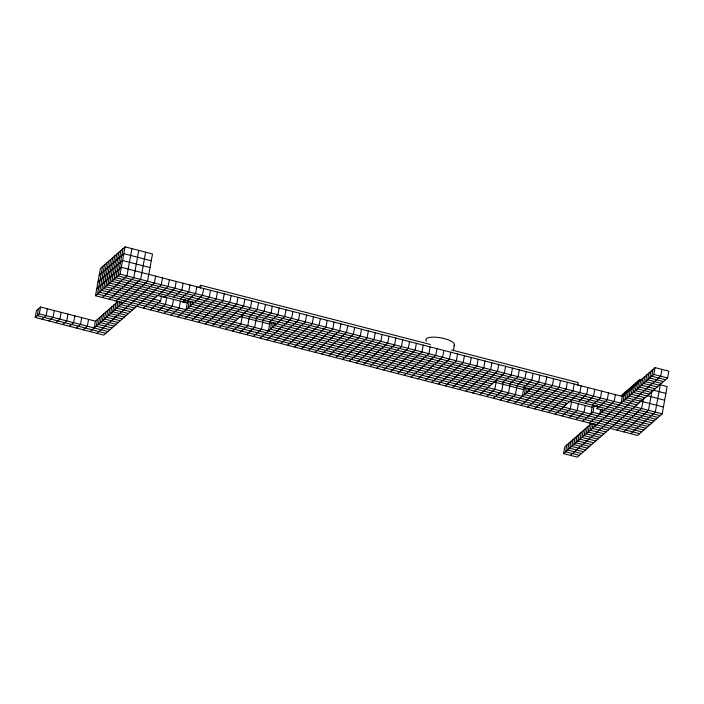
<?xml version="1.0" encoding="UTF-8"?>
<svg xmlns="http://www.w3.org/2000/svg" width="704" height="704" viewBox="0 0 704 704"><rect width="100%" height="100%" fill="white"/><g stroke="black" fill="none" stroke-linecap="round" stroke-linejoin="round"><path stroke-width="1.06" d="M162.501 277.922L161.26 284.733L103.822 335.113L35.2 317.434L36.441 310.614L40.542 307.014L95.436 321.165L118.008 301.374L116.767 308.185L130.486 311.722M38.491 308.818L37.25 315.63L105.873 333.318M35.2 317.434L39.301 313.834L40.542 307.014M47.406 308.783L46.165 315.603L42.064 319.202M54.27 310.552L53.029 317.372L48.928 320.962M61.125 312.321L59.893 319.141L55.783 322.731M67.989 314.09L66.748 320.91L62.647 324.5M74.853 315.858L73.612 322.67L69.511 326.269M81.717 317.627L80.476 324.438L76.375 328.038M88.572 319.396L87.34 326.207L83.23 329.806M630.705 433.655L655.318 412.069L660.282 384.798L667.137 386.566L662.182 413.838L637.569 435.424L95.471 295.715L100.426 268.453L125.048 246.858L152.495 253.933L147.541 281.204L90.094 331.575M102.476 266.649L97.522 293.92L639.619 433.629M104.526 264.854L99.572 292.116L641.67 431.825M94.195 327.976L95.436 321.165M106.586 263.05L101.631 290.321L643.72 430.03M97.486 319.361L96.254 326.181L109.974 329.718M108.636 261.254L103.682 288.517L645.77 428.226M99.537 317.566L98.305 324.377L112.024 327.914M110.686 259.45L105.732 286.722L160.626 300.872L161.506 295.997M101.596 315.762L100.355 322.582L114.074 326.119M112.737 257.655L107.782 284.918L155.813 297.299M103.646 313.966L102.406 320.786L116.125 324.315M114.787 255.86L109.833 283.122L164.727 297.273L174.988 288.27L176.229 281.459M105.697 312.162L104.456 318.982L118.184 322.52M116.838 254.056L111.883 281.327L653.981 421.036M107.747 310.367L106.506 317.187L120.234 320.725M118.888 252.261L113.934 279.523L656.031 419.232M109.798 308.572L108.557 315.383L122.285 318.921M120.938 250.457L115.984 277.728L658.082 417.437M111.848 306.768L110.607 313.588L124.335 317.126M122.998 248.662L118.043 275.924L660.132 415.633M113.898 304.973L112.666 311.784L126.386 315.322M95.471 295.715L120.094 274.129L125.048 246.858M115.949 303.169L114.717 309.989L128.436 313.526M119.698 301.523L118.818 306.39L132.537 309.927M121.396 301.664L120.868 304.586L134.596 308.123M131.912 248.626L126.949 275.898L102.335 297.484M138.767 250.395L133.813 277.666L109.199 299.253M145.631 252.164L140.677 279.435L116.054 301.022M155.637 276.153L154.405 282.973L96.958 333.344M169.365 279.69L168.124 286.502L143.502 308.097M166.672 297.616L165.44 304.436L157.23 311.634M173.536 299.385L172.295 306.205L164.094 313.403M183.084 283.228L181.852 290.039L173.642 297.238M180.4 301.154L179.159 307.974L170.958 315.172M183.014 302.553L183.374 300.608L184.738 299.411M184.712 302.702L185.249 299.781M185.566 302.773L186.094 299.851M189.948 284.997L188.707 291.808L180.506 299.006M186.023 309.742L187.792 300.001M191.013 301.277L190.124 306.143L238.154 318.525M192.711 301.426L192.174 304.348L240.214 316.721M196.812 286.766L195.571 293.577L187.37 300.775M200.279 288.235L200.807 285.314L430.443 344.494M203.676 288.534L202.435 295.346L177.813 316.941M210.531 290.303L209.299 297.114L184.677 318.71M217.395 292.072L216.154 298.883L191.541 320.478M224.259 293.841L223.018 300.652L198.405 322.247M231.123 295.61L229.882 302.421L205.26 324.016M237.978 297.37L236.746 304.19L212.124 325.785M244.842 299.138L243.602 305.958L218.988 327.554M242.686 314.151L240.918 323.893L232.707 331.082M251.706 300.907L250.466 307.727L225.852 329.314M249.374 316.897L247.782 325.662L239.571 332.851M258.57 302.676L257.33 309.496L249.119 316.694M256.414 317.689L254.646 327.43L246.435 334.62M265.434 304.445L264.194 311.265L255.983 318.463M263.094 320.434L261.501 329.199L253.299 336.389M272.29 306.214L271.058 313.034L262.847 320.232M268.365 330.959L270.134 321.226M273.354 322.494L272.466 327.369L492.052 383.953M275.053 322.643L274.516 325.565L494.102 382.158M279.154 307.982L277.913 314.802L269.711 322.001M286.018 309.751L284.777 316.571L260.163 338.158M292.882 311.52L291.641 318.34L267.018 339.926M299.737 313.289L298.505 320.109L273.882 341.695M306.601 315.058L305.36 321.878L280.746 343.464M313.465 316.826L312.224 323.646L287.61 345.233M320.329 318.595L319.088 325.415L294.466 347.002M327.184 320.364L325.952 327.184L301.33 348.77M334.048 322.133L332.807 328.953L308.194 350.539M340.912 323.902L339.671 330.722L315.058 352.308M347.776 325.67L346.535 332.49L321.913 354.077M354.64 327.439L353.399 334.25L328.777 355.846M361.495 329.208L360.263 336.019L335.641 357.614M368.359 330.977L367.118 337.788L342.505 359.383M375.223 332.746L373.982 339.557L349.36 361.152M382.087 334.514L380.846 341.326L356.224 362.921M388.942 336.283L387.71 343.094L363.088 364.69M395.806 338.052L394.566 344.863L369.952 366.458M402.67 339.821L401.43 346.632L376.816 368.227M409.534 341.59L408.294 348.401L383.671 369.996M416.39 343.358L415.158 350.17L390.535 371.765M423.254 345.127L422.013 351.938L397.399 373.534M430.118 346.887L428.877 353.707L404.263 375.302M436.982 348.656L435.741 355.476L411.118 377.062M443.837 350.425L442.605 357.245L417.982 378.831M450.701 352.194L449.46 359.014L424.846 380.6M453.341 350.891L454.485 344.599M457.565 353.962L456.324 360.782L431.71 382.369M464.429 355.731L463.188 362.551L438.566 384.138M471.293 357.5L470.052 364.32L445.43 385.906M478.148 359.269L476.916 366.089L452.294 387.675M485.012 361.038L483.771 367.858L459.158 389.444M491.876 362.806L490.635 369.626L466.022 391.213M498.74 364.575L497.499 371.395L472.877 392.982M496.575 379.588L494.806 389.321L486.605 396.519M505.595 366.344L504.363 373.164L479.741 394.75M503.263 382.325L501.67 391.09L493.469 398.288M512.459 368.113L511.218 374.933L503.017 382.122M510.303 383.126L508.534 392.858L500.324 400.057M519.323 369.882L518.082 376.702L509.881 383.891M516.991 385.862L515.398 394.627L507.188 401.826M526.187 371.65L524.946 378.47L516.736 385.66M522.254 396.396L524.031 386.663M527.243 387.93L526.363 392.797L567.53 403.41M528.942 388.08L528.414 391.002L569.58 401.614M533.042 373.419L531.81 380.239L523.6 387.429M539.906 375.188L538.666 382.008L514.052 403.594M546.77 376.957L545.53 383.768L520.916 405.363M553.634 378.726L552.394 385.537L527.771 407.132M560.498 380.494L559.258 387.306L534.635 408.901M567.354 382.263L566.122 389.074L541.499 410.67M565.831 403.26L565.479 405.205L524.313 394.601L525.545 387.781L523.494 389.585L494.085 381.999M574.218 384.032L572.977 390.843L548.363 412.438M571.534 401.958L570.293 408.778L562.082 415.976M621.016 403.225L622.248 396.405L655.072 367.62L668.8 371.158L667.559 377.978L577.298 457.142L563.57 453.605L564.81 446.785L591.474 423.394L590.242 430.214L603.962 433.752M566.861 444.99L565.62 451.801L579.348 455.338M577.685 385.502L578.213 382.58L451.704 349.976M568.911 443.186L567.67 450.006L581.398 453.543M570.962 441.39L569.721 448.202L583.449 451.739M581.082 385.801L579.841 392.612L555.218 414.207M578.389 403.726L577.157 410.546L568.946 417.745M573.012 439.586L571.78 446.406L585.499 449.944M575.062 437.791L573.83 444.611L587.55 448.14M577.122 435.987L575.881 442.807L589.6 446.345M579.172 434.192L577.931 441.012L591.65 444.55M587.946 387.57L586.705 394.381L578.494 401.579M585.253 405.495L584.012 412.315L575.81 419.514M581.222 432.397L579.982 439.208L593.71 442.746M583.273 430.593L582.032 437.413L595.76 440.95M585.323 428.798L584.082 435.609L597.81 439.146M587.374 426.994L586.133 433.814L599.861 437.351M594.801 389.338L593.569 396.15L585.358 403.348M590.876 414.084L592.117 407.264L594.167 405.469L598.092 406.481M589.424 425.198L588.192 432.01L601.911 435.547M582.674 421.282L592.926 412.28L594.167 405.469M593.173 423.544L592.293 428.41L606.012 431.948M651.93 422.831L597.027 408.681L597.564 405.759M594.871 423.694L594.343 426.615L608.062 430.153M601.665 391.107L600.424 397.918L592.222 405.117M599.79 414.049L600.679 409.182M602.369 409.332L601.841 412.254L649.871 424.635M608.529 392.876L607.288 399.687L597.027 408.681M615.393 394.645L614.152 401.456L589.53 423.051M622.75 396.81L623.278 393.888M624.307 394.61L623.066 401.43L636.786 404.967M624.8 395.014L625.328 392.093M626.358 392.814L625.117 399.626L638.836 403.163M627.026 392.242L627.378 390.289M628.408 391.01L627.167 397.83L640.895 401.368M628.901 391.415L629.438 388.494M630.458 389.215L629.218 396.026L642.946 399.564M630.951 389.611L631.488 386.69M632.509 387.411L631.268 394.231L644.996 397.769M633.01 387.816L633.538 384.894M634.559 385.616L633.318 392.427L647.046 395.965M635.061 386.012L635.589 383.09M636.61 383.812L635.378 390.632L649.097 394.17M637.111 384.217L637.639 381.295M638.66 382.017L637.428 388.828L651.147 392.366M639.338 381.445L639.69 379.5L641.652 380.002M640.719 380.213L639.478 387.033L653.198 390.57M642.77 378.418L641.529 385.238L655.248 388.766M644.82 376.614L643.579 383.434L657.307 386.971M646.87 374.818L645.63 381.638L659.358 385.176M643.544 397.822L641.599 408.531L616.977 430.118M648.921 373.023L647.68 379.834L661.408 383.372M650.971 371.219L649.73 378.039L663.458 381.577M653.022 369.424L651.79 376.235L665.509 379.773M563.57 453.605L653.84 374.44L655.072 367.62M652.001 390.826L648.463 410.3L623.841 431.886M661.936 369.389L660.695 376.209L570.434 455.374M99.185 275.264L123.807 253.678L151.254 260.753M97.953 282.084L122.566 260.489L150.014 267.564M96.712 288.904L121.326 267.309L622.248 396.405M150.366 309.866L160.626 300.872M199.786 286.211L200.807 285.314M621.227 395.692L639.69 379.5M653.84 374.44L667.559 377.978M653.154 390.104L665.905 393.386M647.02 395.657L664.664 400.206M198.757 287.109L200.719 287.619M639.901 400.954L663.423 407.018M120.094 274.129L662.182 413.838M160.794 296.102L187.264 302.922L189.314 301.127L188.074 307.938L236.104 320.32M240.196 316.571L269.606 324.148L271.656 322.344L270.415 329.164L490.002 385.757M569.571 401.456L592.117 407.264M592.926 412.28L647.821 426.43M39.301 313.834L107.923 331.514M426.43 341.202A14.538 4.391 10.3 0 1 440.176 337.735A14.538 4.391 10.3 0 1 453.886 345.726"/></g></svg>
